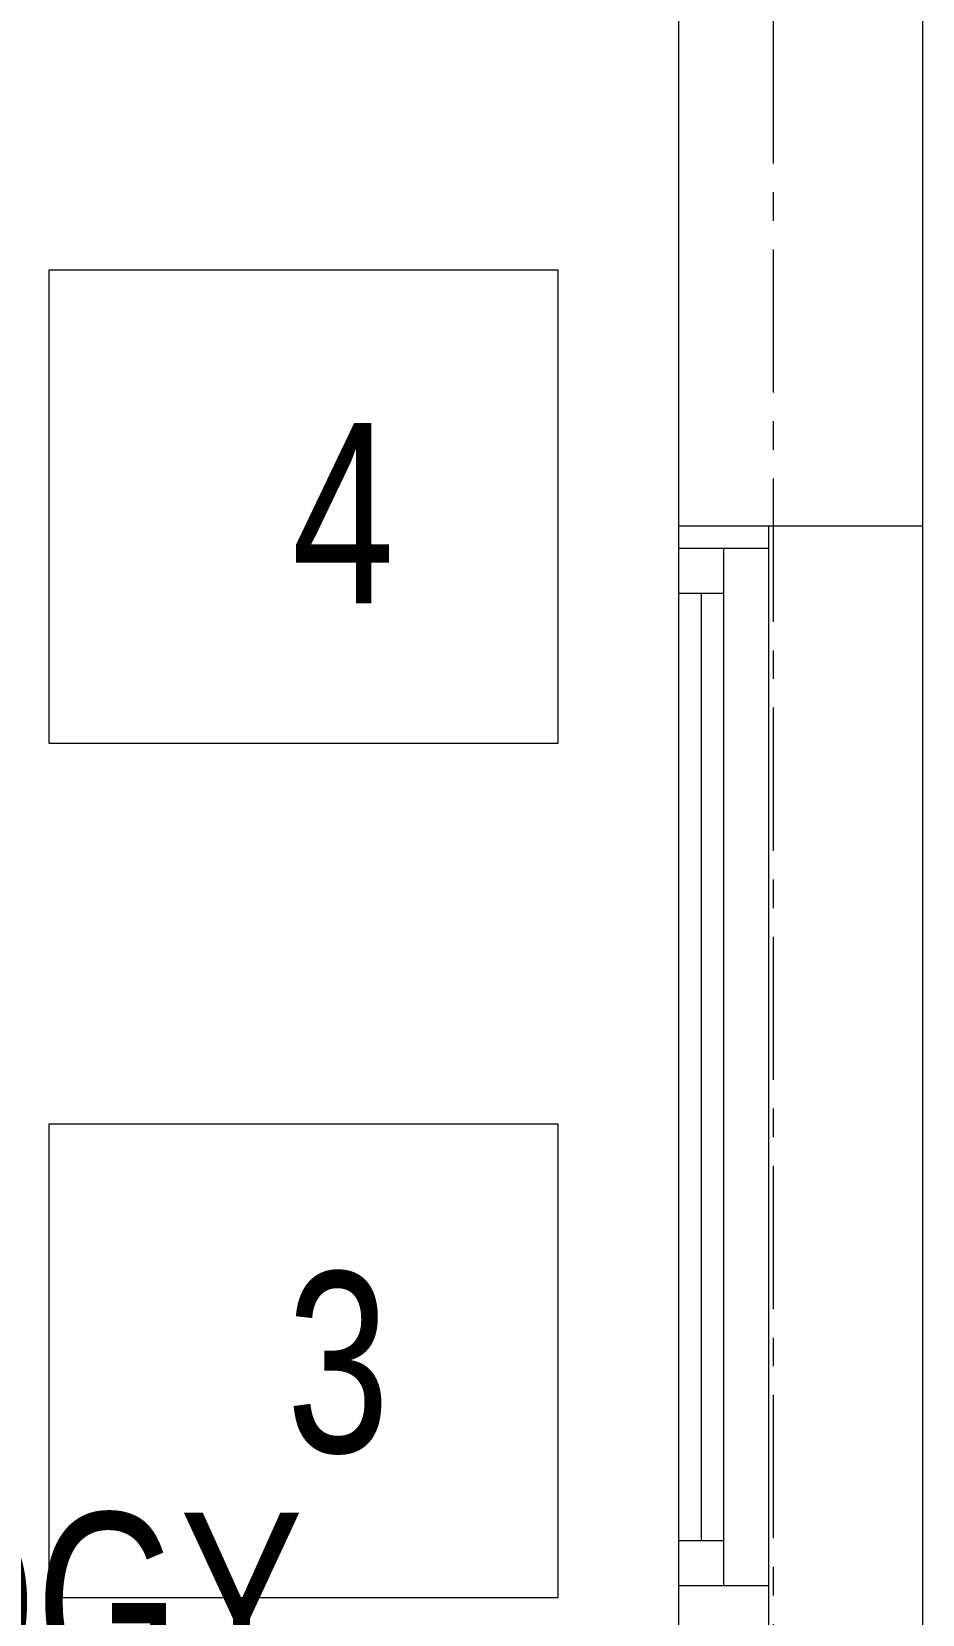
# Model space of a CAD drawing. Header units: millimetres. Extents: x 26027 to 581921, y 7230 to 233891.
# Drawn here: x 574127 to 575114, y 139251 to 141006 of the extents above; entities that cross this region are included whole.
import ezdxf

# ---------------------------------------------------------------- set-up
doc = ezdxf.new("R2010")
doc.units = ezdxf.units.MM
doc.header["$LTSCALE"] = 5
doc.linetypes.add('CENTER', pattern=[50.8, 31.75, -6.35, 6.35, -6.35])
doc.linetypes.add('HIDDEN2', pattern=[0.1875, 0.125, -0.0625])
for name, color, linetype, lineweight in [('72_EGR_BASE_TEXT', 7, 'Continuous', 5), ('Aluminum', 7, 'Continuous', 5), ('Medical Equipment and Furniture', 163, 'Continuous', 0), ('Proj', 7, 'HIDDEN2', 5), ('Walls', 32, 'Continuous', 5)]:
    doc.layers.add(name, color=color, linetype=linetype, lineweight=lineweight)
doc.layers.add('axes', color=9, linetype='Continuous')
doc.styles.add('X3G_ENTITY_2587EA', font='swisscl.ttf', dxfattribs={"height": 200})

msp = doc.modelspace()

# ---------------------------------------------------------------- linework, layer by layer
at = {"layer": 'Aluminum'}
for p, q in [((574843.8, 138057.8, 0), (574843.8, 140457.8, 0)), ((574943.8, 138057.8, 0), (574943.8, 140457.8, 0)), ((574943.8, 140432.8, 0), (574843.8, 140432.8, 0)), ((574893.8, 139282.8, 0), (574893.8, 140432.8, 0)), ((574893.8, 140382.8, 0), (574843.8, 140382.8, 0)), ((574868.8, 140382.8, 0), (574868.8, 139332.8, 0)), ((574893.8, 139332.8, 0), (574843.8, 139332.8, 0)), ((574943.8, 139282.8, 0), (574843.8, 139282.8, 0))]:
    msp.add_line(p, q, dxfattribs=at)
at = {"layer": 'axes', "linetype": 'CENTER', "lineweight": 0}
msp.add_line((574948.8, 120285.6, 0), (574948.8, 146390.3, 0), dxfattribs=at)
msp.add_line((574948.8, 120285.6, 0), (574948.8, 146390.3, 0), dxfattribs=at)
at = {"layer": 'Medical Equipment and Furniture', "elevation": 0}
for points in [[(574146.2, 140741.8), (574710, 140741.8), (574710, 140216.5), (574146.2, 140216.5)], [(574146.2, 139794.8), (574710, 139794.8), (574710, 139269.5), (574146.2, 139269.5)]]:
    msp.add_lwpolyline(points, close=True, dxfattribs=at)
at = {"layer": 'Proj'}
msp.add_line((575113.8, 140457.8, 0), (575113.8, 138057.8, 0), dxfattribs=at)
at = {"layer": 'Walls'}
for p, q in [((574843.8, 140457.8, 0), (574843.8, 142280.3, 0)), ((575113.8, 142280.3, 0), (575113.8, 140457.8, 0)), ((574843.8, 140457.8, 0), (575113.8, 140457.8, 0))]:
    msp.add_line(p, q, dxfattribs=at)

# ---------------------------------------------------------------- texts
at = {"layer": '72_EGR_BASE_TEXT', "insert": (573789.7, 139697.1), "char_height": 200, "attachment_point": 2, "style": 'X3G_ENTITY_2587EA'}
msp.add_mtext('HISTO^M^JPATHOLOGY', dxfattribs=at)
at = {"layer": 'Medical Equipment and Furniture', "char_height": 200, "attachment_point": 2, "style": 'X3G_ENTITY_2587EA'}
for s, insert in [('4', (574471.9, 140571.8, 0)), ('3', (574466.3, 139630.7, 0))]:
    msp.add_mtext(s, dxfattribs=dict(at, insert=insert))

doc.saveas('drawing.dxf')
